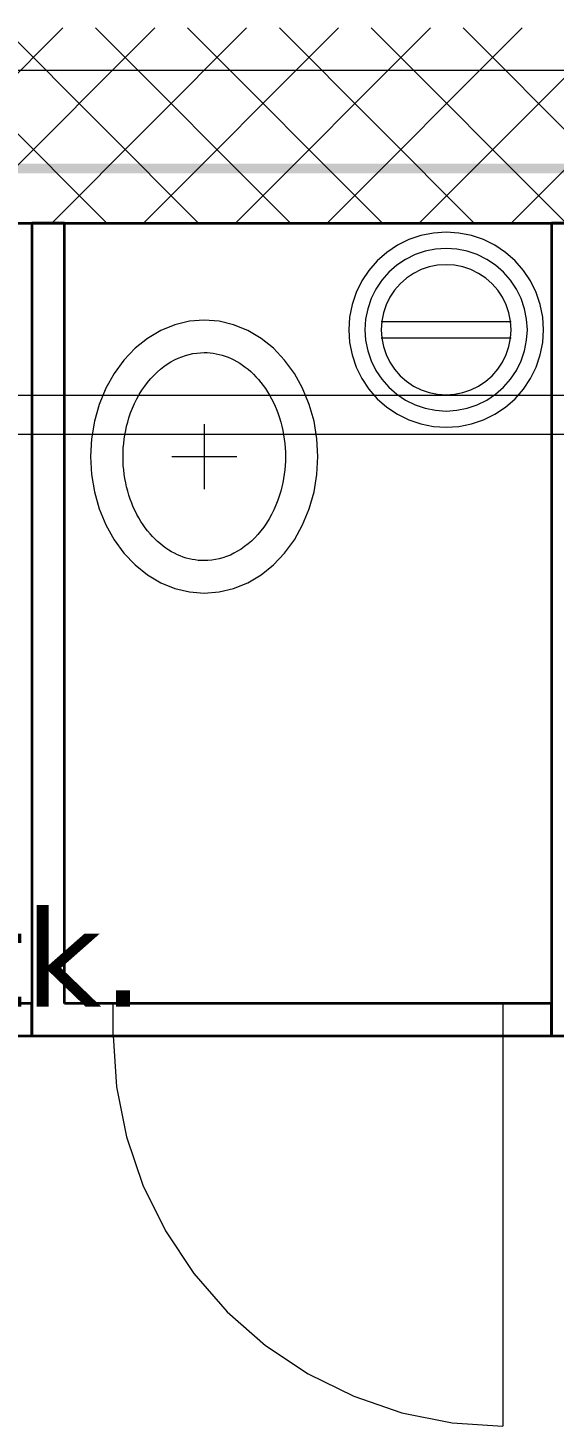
# Model space of a CAD drawing. Extents: x -1132 to 613, y -233 to 616.
# Drawn here: x -684.63 to -668.43, y 315.38 to 358.38 of the extents above; entities that cross this region are included whole.
import ezdxf
from ezdxf.lldxf.tags import DXFTag

# ---------------------------------------------------------------- set-up
doc = ezdxf.new("R2010")
doc.units = 0
doc.layers.get('0').update_dxf_attribs({"lineweight": 13})
for name, color, linetype, lineweight in [('A-AREA-____-IDEN', 7, 'Continuous', 5), ('A-FLOR-____-OVHD', 7, 'Strichpunkt - Fein', 9), ('A-GENM-____-OTLN', 7, 'Continuous', 9), ('A-WALL-____-MCUT', 7, 'Continuous', 35), ('A-WALL-____-PATT', 7, 'Continuous', 35), ('S-GRID-____-OTLN', 7, 'Continuous', 5)]:
    doc.layers.add(name, color=color, linetype=linetype, lineweight=lineweight)
doc.layers.add('EL01_WAN_Leitung_Potentialausgleich', color=1, linetype='fein_strichliert', lineweight=13, true_color=0xff0000)
doc.styles.get("Standard").update_dxf_attribs({"font": 'arial.ttf'})
tags = doc.linetypes.add('_Rasterlinie_', pattern=[0.375, 0.2, -0.05, 0.075, -0.05]).pattern_tags.tags
tags[10:11] = [DXFTag(74, 4), DXFTag(75, 0), DXFTag(340, '0'), DXFTag(46, 1.0), DXFTag(50, 0.0), DXFTag(44, 0.0), DXFTag(45, 0.0)]
tags[8:9] = [DXFTag(74, 4), DXFTag(75, 0), DXFTag(340, '0'), DXFTag(46, 1.0), DXFTag(50, 0.0), DXFTag(44, 0.0), DXFTag(45, 0.0)]
tags[6:7] = [DXFTag(74, 4), DXFTag(75, 0), DXFTag(340, '0'), DXFTag(46, 1.0), DXFTag(50, 0.0), DXFTag(44, 0.0), DXFTag(45, 0.0)]
tags[4:5] = [DXFTag(74, 4), DXFTag(75, 0), DXFTag(340, '0'), DXFTag(46, 1.0), DXFTag(50, 0.0), DXFTag(44, 0.0), DXFTag(45, 0.0)]
tags = doc.linetypes.add('fein_strichliert', pattern=[4, 1, -2, 1]).pattern_tags.tags
tags[8:9] = [DXFTag(74, 4), DXFTag(75, 0), DXFTag(340, '0'), DXFTag(46, 0.0), DXFTag(50, 0.0), DXFTag(44, 0.0), DXFTag(45, 0.0)]
tags[6:7] = [DXFTag(74, 4), DXFTag(75, 0), DXFTag(340, '0'), DXFTag(46, 0.0), DXFTag(50, 0.0), DXFTag(44, 0.0), DXFTag(45, 0.0)]
tags[4:5] = [DXFTag(74, 4), DXFTag(75, 0), DXFTag(340, '0'), DXFTag(46, 0.0), DXFTag(50, 0.0), DXFTag(44, 0.0), DXFTag(45, 0.0)]
tags = doc.linetypes.add('Strichpunkt - Fein', pattern=[0.2, 0.1, -0.05, 0, -0.05]).pattern_tags.tags
tags[10:11] = [DXFTag(74, 4), DXFTag(75, 0), DXFTag(340, '0'), DXFTag(46, 1.0), DXFTag(50, 0.0), DXFTag(44, 0.0), DXFTag(45, 0.0)]
tags[8:9] = [DXFTag(74, 4), DXFTag(75, 0), DXFTag(340, '0'), DXFTag(46, 1.0), DXFTag(50, 0.0), DXFTag(44, 0.0), DXFTag(45, 0.0)]
tags[6:7] = [DXFTag(74, 4), DXFTag(75, 0), DXFTag(340, '0'), DXFTag(46, 1.0), DXFTag(50, 0.0), DXFTag(44, 0.0), DXFTag(45, 0.0)]
tags[4:5] = [DXFTag(74, 4), DXFTag(75, 0), DXFTag(340, '0'), DXFTag(46, 1.0), DXFTag(50, 0.0), DXFTag(44, 0.0), DXFTag(45, 0.0)]

# ---------------------------------------------------------------- blocks, each defined once
blk = doc.blocks.new('Referenz-A0UJ2EK7XE', base_point=(-1124.077, -162.872))
at = {"layer": 'A-FLOR-____-OVHD', "color": 0, "linetype": 'Strichpunkt - Fein', "ltscale": 0.13}
for p, q in [((-1082.306, 347.078), (-539.906, 347.078)), ((-716.606, 345.878), (-629.706, 345.878))]:
    blk.add_line(p, q, dxfattribs=at)
at = {"layer": 'A-GENM-____-OTLN', "color": 0, "linetype": 'Continuous', "ltscale": 0.13}
for p, q in [((-672.901, 351.867), (-673.253, 351.693)), ((-672.529, 351.993), (-672.901, 351.867)), ((-672.145, 352.069), (-672.529, 351.993)), ((-671.753, 352.095), (-672.145, 352.069)), ((-671.361, 352.069), (-671.753, 352.095)), ((-670.977, 351.993), (-671.361, 352.069)), ((-670.605, 351.867), (-670.977, 351.993)), ((-670.253, 351.693), (-670.605, 351.867)), ((-673.579, 351.475), (-673.874, 351.216)), ((-673.253, 351.693), (-673.579, 351.475)), ((-672.71, 351.405), (-673.003, 351.26)), ((-672.4, 351.51), (-672.71, 351.405)), ((-672.079, 351.574), (-672.4, 351.51)), ((-671.753, 351.595), (-672.079, 351.574)), ((-671.427, 351.574), (-671.753, 351.595)), ((-671.106, 351.51), (-671.427, 351.574)), ((-670.796, 351.405), (-671.106, 351.51)), ((-670.503, 351.26), (-670.796, 351.405)), ((-669.927, 351.475), (-670.253, 351.693)), ((-669.632, 351.216), (-669.927, 351.475)), ((-674.133, 350.921), (-674.351, 350.595)), ((-673.874, 351.216), (-674.133, 350.921)), ((-673.275, 351.078), (-673.521, 350.863)), ((-673.003, 351.26), (-673.275, 351.078)), ((-672.518, 350.943), (-672.753, 350.827)), ((-672.271, 351.027), (-672.518, 350.943)), ((-672.014, 351.078), (-672.271, 351.027)), ((-671.753, 351.095), (-672.014, 351.078)), ((-671.492, 351.078), (-671.753, 351.095)), ((-671.235, 351.027), (-671.492, 351.078)), ((-670.988, 350.943), (-671.235, 351.027)), ((-670.753, 350.827), (-670.988, 350.943)), ((-670.231, 351.078), (-670.503, 351.26)), ((-669.985, 350.863), (-670.231, 351.078)), ((-669.373, 350.921), (-669.632, 351.216)), ((-669.155, 350.595), (-669.373, 350.921)), ((-674.351, 350.595), (-674.525, 350.243)), ((-673.736, 350.617), (-673.918, 350.345)), ((-673.521, 350.863), (-673.736, 350.617)), ((-673.167, 350.509), (-673.34, 350.312)), ((-672.97, 350.682), (-673.167, 350.509)), ((-672.753, 350.827), (-672.97, 350.682)), ((-670.535, 350.682), (-670.753, 350.827)), ((-670.339, 350.509), (-670.535, 350.682)), ((-670.166, 350.312), (-670.339, 350.509)), ((-669.77, 350.617), (-669.985, 350.863)), ((-669.588, 350.345), (-669.77, 350.617)), ((-668.981, 350.243), (-669.155, 350.595)), ((-674.525, 350.243), (-674.651, 349.871)), ((-674.063, 350.052), (-674.168, 349.742)), ((-673.918, 350.345), (-674.063, 350.052)), ((-673.485, 350.095), (-673.601, 349.86)), ((-673.34, 350.312), (-673.485, 350.095)), ((-670.021, 350.095), (-670.166, 350.312)), ((-669.905, 349.86), (-670.021, 350.095)), ((-669.443, 350.052), (-669.588, 350.345)), ((-669.338, 349.742), (-669.443, 350.052)), ((-668.855, 349.871), (-668.981, 350.243)), ((-674.651, 349.871), (-674.727, 349.486)), ((-674.168, 349.742), (-674.232, 349.421)), ((-673.685, 349.613), (-673.736, 349.356)), ((-673.601, 349.86), (-673.685, 349.613)), ((-669.821, 349.613), (-669.905, 349.86)), ((-669.77, 349.356), (-669.821, 349.613)), ((-669.274, 349.421), (-669.338, 349.742)), ((-668.779, 349.486), (-668.855, 349.871)), ((-680.108, 349.25), (-680.541, 349.073)), ((-679.658, 349.357), (-680.108, 349.25)), ((-679.202, 349.393), (-679.658, 349.357)), ((-678.745, 349.357), (-679.202, 349.393)), ((-678.296, 349.25), (-678.745, 349.357)), ((-677.862, 349.073), (-678.296, 349.25)), ((-674.727, 349.486), (-674.753, 349.095)), ((-674.232, 349.421), (-674.253, 349.095)), ((-673.736, 349.356), (-673.753, 349.095)), ((-673.753, 349.345), (-669.753, 349.345)), ((-669.753, 349.095), (-669.77, 349.356)), ((-669.253, 349.095), (-669.274, 349.421)), ((-668.753, 349.095), (-668.779, 349.486)), ((-680.952, 348.83), (-681.332, 348.525)), ((-680.541, 349.073), (-680.952, 348.83)), ((-677.452, 348.83), (-677.862, 349.073)), ((-677.071, 348.525), (-677.452, 348.83)), ((-674.753, 349.095), (-674.727, 348.703)), ((-674.253, 349.095), (-674.232, 348.769)), ((-674.232, 348.769), (-674.168, 348.448)), ((-673.753, 349.095), (-673.736, 348.834)), ((-673.753, 348.845), (-669.753, 348.845)), ((-673.736, 348.834), (-673.685, 348.577)), ((-669.821, 348.577), (-669.77, 348.834)), ((-669.77, 348.834), (-669.753, 349.095)), ((-669.338, 348.448), (-669.274, 348.769)), ((-669.274, 348.769), (-669.253, 349.095)), ((-668.779, 348.703), (-668.753, 349.095)), ((-681.332, 348.525), (-681.677, 348.162)), ((-679.893, 348.266), (-679.779, 348.305)), ((-679.779, 348.305), (-679.664, 348.337)), ((-679.664, 348.337), (-679.549, 348.361)), ((-679.549, 348.361), (-679.433, 348.379)), ((-679.433, 348.379), (-679.317, 348.389)), ((-679.317, 348.389), (-679.202, 348.393)), ((-679.202, 348.393), (-679.109, 348.39)), ((-679.109, 348.39), (-679.016, 348.384)), ((-679.016, 348.384), (-678.924, 348.372)), ((-678.924, 348.372), (-678.832, 348.357)), ((-678.832, 348.357), (-678.74, 348.336)), ((-678.74, 348.336), (-678.648, 348.312)), ((-678.648, 348.312), (-678.556, 348.282)), ((-676.727, 348.162), (-677.071, 348.525)), ((-674.727, 348.703), (-674.651, 348.318)), ((-674.651, 348.318), (-674.525, 347.947)), ((-674.168, 348.448), (-674.063, 348.138)), ((-673.685, 348.577), (-673.601, 348.33)), ((-673.601, 348.33), (-673.485, 348.095)), ((-670.021, 348.095), (-669.905, 348.33)), ((-669.905, 348.33), (-669.821, 348.577)), ((-669.443, 348.138), (-669.338, 348.448)), ((-668.981, 347.947), (-668.855, 348.318)), ((-668.855, 348.318), (-668.779, 348.703)), ((-681.677, 348.162), (-681.978, 347.749)), ((-680.655, 347.789), (-680.552, 347.879)), ((-680.552, 347.879), (-680.447, 347.962)), ((-680.447, 347.962), (-680.339, 348.037)), ((-680.339, 348.037), (-680.229, 348.105)), ((-680.229, 348.105), (-680.118, 348.166)), ((-680.118, 348.166), (-680.006, 348.22)), ((-680.006, 348.22), (-679.893, 348.266)), ((-678.556, 348.282), (-678.465, 348.248)), ((-678.465, 348.248), (-678.375, 348.209)), ((-678.375, 348.209), (-678.285, 348.166)), ((-678.285, 348.166), (-678.196, 348.118)), ((-678.196, 348.118), (-678.108, 348.065)), ((-678.108, 348.065), (-678.021, 348.008)), ((-678.021, 348.008), (-677.936, 347.946)), ((-677.936, 347.946), (-677.851, 347.879)), ((-677.851, 347.879), (-677.769, 347.808)), ((-676.425, 347.749), (-676.727, 348.162)), ((-674.525, 347.947), (-674.351, 347.595)), ((-674.063, 348.138), (-673.918, 347.845)), ((-673.485, 348.095), (-673.34, 347.877)), ((-673.34, 347.877), (-673.167, 347.681)), ((-670.339, 347.681), (-670.166, 347.877)), ((-670.166, 347.877), (-670.021, 348.095)), ((-669.588, 347.845), (-669.443, 348.138)), ((-669.155, 347.595), (-668.981, 347.947)), ((-681.978, 347.749), (-682.233, 347.293)), ((-681.034, 347.36), (-680.945, 347.477)), ((-680.945, 347.477), (-680.852, 347.588)), ((-680.852, 347.588), (-680.755, 347.692)), ((-680.755, 347.692), (-680.655, 347.789)), ((-677.769, 347.808), (-677.688, 347.732)), ((-677.688, 347.732), (-677.609, 347.651)), ((-677.609, 347.651), (-677.532, 347.566)), ((-677.532, 347.566), (-677.458, 347.477)), ((-677.458, 347.477), (-677.386, 347.384)), ((-676.171, 347.293), (-676.425, 347.749)), ((-674.351, 347.595), (-674.133, 347.269)), ((-673.918, 347.845), (-673.736, 347.573)), ((-673.736, 347.573), (-673.521, 347.327)), ((-673.167, 347.681), (-672.97, 347.508)), ((-672.97, 347.508), (-672.753, 347.363)), ((-670.753, 347.363), (-670.535, 347.508)), ((-670.535, 347.508), (-670.339, 347.681)), ((-669.985, 347.327), (-669.77, 347.573)), ((-669.77, 347.573), (-669.588, 347.845)), ((-669.373, 347.269), (-669.155, 347.595)), ((-682.233, 347.293), (-682.435, 346.8)), ((-681.275, 346.971), (-681.2, 347.106)), ((-681.2, 347.106), (-681.119, 347.236)), ((-681.119, 347.236), (-681.034, 347.36)), ((-677.386, 347.384), (-677.317, 347.286)), ((-677.317, 347.286), (-677.251, 347.185)), ((-677.251, 347.185), (-677.188, 347.08)), ((-677.188, 347.08), (-677.128, 346.971)), ((-675.968, 346.8), (-676.171, 347.293)), ((-674.133, 347.269), (-673.874, 346.974)), ((-673.521, 347.327), (-673.275, 347.112)), ((-673.275, 347.112), (-673.003, 346.93)), ((-672.753, 347.363), (-672.518, 347.247)), ((-672.518, 347.247), (-672.271, 347.163)), ((-672.271, 347.163), (-672.014, 347.112)), ((-672.014, 347.112), (-671.753, 347.095)), ((-671.753, 347.095), (-671.492, 347.112)), ((-671.492, 347.112), (-671.235, 347.163)), ((-671.235, 347.163), (-670.988, 347.247)), ((-670.988, 347.247), (-670.753, 347.363)), ((-670.503, 346.93), (-670.231, 347.112)), ((-670.231, 347.112), (-669.985, 347.327)), ((-669.632, 346.974), (-669.373, 347.269)), ((-682.435, 346.8), (-682.582, 346.28)), ((-681.468, 346.535), (-681.41, 346.685)), ((-681.41, 346.685), (-681.345, 346.83)), ((-681.345, 346.83), (-681.275, 346.971)), ((-677.128, 346.971), (-677.072, 346.859)), ((-677.072, 346.859), (-677.019, 346.744)), ((-677.019, 346.744), (-676.97, 346.625)), ((-676.97, 346.625), (-676.924, 346.504)), ((-675.821, 346.28), (-675.968, 346.8)), ((-673.874, 346.974), (-673.579, 346.715)), ((-673.579, 346.715), (-673.253, 346.497)), ((-673.003, 346.93), (-672.71, 346.785)), ((-672.71, 346.785), (-672.4, 346.68)), ((-672.4, 346.68), (-672.079, 346.616)), ((-672.079, 346.616), (-671.753, 346.595)), ((-671.753, 346.595), (-671.427, 346.616)), ((-671.427, 346.616), (-671.106, 346.68)), ((-671.106, 346.68), (-670.796, 346.785)), ((-670.796, 346.785), (-670.503, 346.93)), ((-670.253, 346.497), (-669.927, 346.715)), ((-669.927, 346.715), (-669.632, 346.974)), ((-682.582, 346.28), (-682.672, 345.741)), ((-681.591, 346.126), (-681.558, 346.255)), ((-681.558, 346.255), (-681.521, 346.381)), ((-681.521, 346.381), (-681.468, 346.535)), ((-679.202, 346.193), (-679.202, 344.193)), ((-676.924, 346.504), (-676.883, 346.381)), ((-676.883, 346.381), (-676.845, 346.255)), ((-676.845, 346.255), (-676.812, 346.126)), ((-675.732, 345.741), (-675.821, 346.28)), ((-673.253, 346.497), (-672.901, 346.323)), ((-672.901, 346.323), (-672.529, 346.197)), ((-672.529, 346.197), (-672.145, 346.121)), ((-671.361, 346.121), (-670.977, 346.197)), ((-670.977, 346.197), (-670.605, 346.323)), ((-670.605, 346.323), (-670.253, 346.497)), ((-682.672, 345.741), (-682.702, 345.193)), ((-681.681, 345.598), (-681.665, 345.732)), ((-681.665, 345.732), (-681.645, 345.865)), ((-681.645, 345.865), (-681.62, 345.997)), ((-681.62, 345.997), (-681.591, 346.126)), ((-676.812, 346.126), (-676.783, 345.997)), ((-676.783, 345.997), (-676.758, 345.865)), ((-676.758, 345.865), (-676.738, 345.732)), ((-676.738, 345.732), (-676.722, 345.598)), ((-675.702, 345.193), (-675.732, 345.741)), ((-672.145, 346.121), (-671.753, 346.095)), ((-671.753, 346.095), (-671.361, 346.121)), ((-681.702, 345.193), (-681.699, 345.328)), ((-681.699, 345.328), (-681.693, 345.463)), ((-681.693, 345.463), (-681.681, 345.598)), ((-676.722, 345.598), (-676.711, 345.463)), ((-676.711, 345.463), (-676.704, 345.328)), ((-676.704, 345.328), (-676.702, 345.193)), ((-682.702, 345.193), (-682.672, 344.644)), ((-681.699, 345.057), (-681.702, 345.193)), ((-681.693, 344.922), (-681.699, 345.057)), ((-681.681, 344.787), (-681.693, 344.922)), ((-680.202, 345.193), (-678.202, 345.193)), ((-676.711, 344.922), (-676.722, 344.787)), ((-676.704, 345.057), (-676.711, 344.922)), ((-676.702, 345.193), (-676.704, 345.057)), ((-675.732, 344.644), (-675.702, 345.193)), ((-682.672, 344.644), (-682.582, 344.106)), ((-681.665, 344.653), (-681.681, 344.787)), ((-681.645, 344.52), (-681.665, 344.653)), ((-681.62, 344.389), (-681.645, 344.52)), ((-676.758, 344.52), (-676.783, 344.389)), ((-676.738, 344.653), (-676.758, 344.52)), ((-676.722, 344.787), (-676.738, 344.653)), ((-675.821, 344.106), (-675.732, 344.644)), ((-682.582, 344.106), (-682.435, 343.585)), ((-681.591, 344.259), (-681.62, 344.389)), ((-681.558, 344.131), (-681.591, 344.259)), ((-681.521, 344.005), (-681.558, 344.131)), ((-681.479, 343.881), (-681.521, 344.005)), ((-676.883, 344.005), (-676.935, 343.85)), ((-676.845, 344.131), (-676.883, 344.005)), ((-676.812, 344.259), (-676.845, 344.131)), ((-676.783, 344.389), (-676.812, 344.259)), ((-675.968, 343.585), (-675.821, 344.106)), ((-682.435, 343.585), (-682.233, 343.093)), ((-681.434, 343.76), (-681.479, 343.881)), ((-681.385, 343.642), (-681.434, 343.76)), ((-681.332, 343.526), (-681.385, 343.642)), ((-676.994, 343.7), (-677.058, 343.555)), ((-676.935, 343.85), (-676.994, 343.7)), ((-676.171, 343.093), (-675.968, 343.585)), ((-681.275, 343.414), (-681.332, 343.526)), ((-681.215, 343.305), (-681.275, 343.414)), ((-681.152, 343.2), (-681.215, 343.305)), ((-681.086, 343.099), (-681.152, 343.2)), ((-677.284, 343.149), (-677.369, 343.025)), ((-677.204, 343.279), (-677.284, 343.149)), ((-677.128, 343.414), (-677.204, 343.279)), ((-677.058, 343.555), (-677.128, 343.414)), ((-682.233, 343.093), (-681.978, 342.636)), ((-681.017, 343.001), (-681.086, 343.099)), ((-680.945, 342.908), (-681.017, 343.001)), ((-680.871, 342.819), (-680.945, 342.908)), ((-680.794, 342.734), (-680.871, 342.819)), ((-680.715, 342.654), (-680.794, 342.734)), ((-677.551, 342.797), (-677.648, 342.693)), ((-677.458, 342.908), (-677.551, 342.797)), ((-677.369, 343.025), (-677.458, 342.908)), ((-676.425, 342.636), (-676.171, 343.093)), ((-681.978, 342.636), (-681.677, 342.223)), ((-680.635, 342.578), (-680.715, 342.654)), ((-680.552, 342.506), (-680.635, 342.578)), ((-680.468, 342.439), (-680.552, 342.506)), ((-680.382, 342.377), (-680.468, 342.439)), ((-680.295, 342.32), (-680.382, 342.377)), ((-680.207, 342.267), (-680.295, 342.32)), ((-678.174, 342.28), (-678.285, 342.219)), ((-678.064, 342.348), (-678.174, 342.28)), ((-677.957, 342.423), (-678.064, 342.348)), ((-677.851, 342.506), (-677.957, 342.423)), ((-677.748, 342.596), (-677.851, 342.506)), ((-677.648, 342.693), (-677.748, 342.596)), ((-676.727, 342.223), (-676.425, 342.636)), ((-681.677, 342.223), (-681.332, 341.861)), ((-681.332, 341.861), (-680.952, 341.555)), ((-680.118, 342.219), (-680.207, 342.267)), ((-680.029, 342.176), (-680.118, 342.219)), ((-679.938, 342.137), (-680.029, 342.176)), ((-679.847, 342.103), (-679.938, 342.137)), ((-679.756, 342.074), (-679.847, 342.103)), ((-679.664, 342.049), (-679.756, 342.074)), ((-679.572, 342.028), (-679.664, 342.049)), ((-679.479, 342.013), (-679.572, 342.028)), ((-679.387, 342.002), (-679.479, 342.013)), ((-679.294, 341.995), (-679.387, 342.002)), ((-679.202, 341.993), (-679.294, 341.995)), ((-679.086, 341.996), (-679.202, 341.993)), ((-678.97, 342.007), (-679.086, 341.996)), ((-678.855, 342.024), (-678.97, 342.007)), ((-678.739, 342.049), (-678.855, 342.024)), ((-678.625, 342.08), (-678.739, 342.049)), ((-678.511, 342.119), (-678.625, 342.08)), ((-678.397, 342.166), (-678.511, 342.119)), ((-678.285, 342.219), (-678.397, 342.166)), ((-677.452, 341.555), (-677.071, 341.861)), ((-677.071, 341.861), (-676.727, 342.223)), ((-680.952, 341.555), (-680.541, 341.312)), ((-677.862, 341.312), (-677.452, 341.555)), ((-680.541, 341.312), (-680.108, 341.136)), ((-680.108, 341.136), (-679.658, 341.029)), ((-679.658, 341.029), (-679.202, 340.993)), ((-679.202, 340.993), (-678.745, 341.029)), ((-678.745, 341.029), (-678.296, 341.136)), ((-678.296, 341.136), (-677.862, 341.312)), ((-682.006, 327.376), (-682.006, 328.376)), ((-670.006, 328.376), (-670.006, 315.376)), ((-682.006, 327.376), (-681.903, 325.81)), ((-681.903, 325.81), (-681.597, 324.271)), ((-681.597, 324.271), (-681.093, 322.784)), ((-681.093, 322.784), (-680.398, 321.376)), ((-680.398, 321.376), (-679.526, 320.071)), ((-679.526, 320.071), (-678.491, 318.891)), ((-678.491, 318.891), (-677.311, 317.856)), ((-677.311, 317.856), (-676.006, 316.984)), ((-676.006, 316.984), (-674.598, 316.29)), ((-674.598, 316.29), (-673.112, 315.785)), ((-673.112, 315.785), (-671.572, 315.479)), ((-671.572, 315.479), (-670.006, 315.376))]:
    blk.add_line(p, q, dxfattribs=at)
at = {"layer": 'A-WALL-____-MCUT', "color": 0, "linetype": 'Continuous', "ltscale": 0.35}
for p, q in [((-716.506, 352.376), (-629.706, 352.376)), ((-683.506, 352.376), (-684.506, 352.376)), ((-684.506, 352.376), (-684.506, 327.376)), ((-683.506, 328.376), (-683.506, 352.376)), ((-667.506, 352.376), (-668.506, 352.376)), ((-668.506, 352.376), (-668.506, 327.376)), ((-684.506, 328.376), (-699.506, 328.376)), ((-684.506, 327.376), (-684.506, 328.376)), ((-668.506, 328.376), (-683.506, 328.376)), ((-668.506, 327.376), (-668.506, 328.376)), ((-700.506, 327.376), (-684.506, 327.376)), ((-684.506, 327.376), (-668.506, 327.376)), ((-668.506, 327.376), (-667.506, 327.376))]:
    blk.add_line(p, q, dxfattribs=at)
at = {"layer": 'A-WALL-____-PATT', "color": 0, "linetype": 'Continuous', "lineweight": 9, "ltscale": 0.13}
for p, q in [((-689.553, 352.376), (-683.553, 358.376)), ((-682.202, 352.376), (-688.202, 358.376)), ((-686.724, 352.376), (-680.724, 358.376)), ((-679.373, 352.376), (-685.373, 358.376)), ((-683.896, 352.376), (-677.896, 358.376)), ((-676.545, 352.376), (-682.545, 358.376)), ((-681.068, 352.376), (-675.068, 358.376)), ((-673.717, 352.376), (-679.717, 358.376)), ((-678.239, 352.376), (-672.239, 358.376)), ((-670.888, 352.376), (-676.888, 358.376)), ((-675.411, 352.376), (-669.411, 358.376)), ((-668.06, 352.376), (-674.06, 358.376)), ((-672.582, 352.376), (-666.582, 358.376)), ((-665.231, 352.376), (-671.231, 358.376)), ((-669.754, 352.376), (-663.754, 358.376))]:
    blk.add_line(p, q, dxfattribs=at)
at = {"layer": 'S-GRID-____-OTLN', "color": 0, "linetype": '_Rasterlinie_', "ltscale": 0.13}
blk.add_line((-1115.804, 357.078), (111.185, 357.078), dxfattribs=at)
at = {"layer": 'A-AREA-____-IDEN', "color": 0, "linetype": 'Continuous', "ltscale": 0.13, "insert": (-714.76, 331.27), "char_height": 3, "attachment_point": 1}
blk.add_mtext('{\\fVerdana;SR Aborte 5 Stk.}', dxfattribs=at)
blk = doc.blocks.new('Polylinie-A0UJ2ENTXE', base_point=(-1721.004, 353.907))
at = {"color": 0, "linetype": 'ByBlock', "lineweight": -2, "ltscale": 0.13}
for points in [[(-1115.804, 353.907), (-134.754, 353.907), (-1115.804, 354.207)], [(-134.754, 353.907), (-1115.804, 354.207), (-135.054, 354.207)]]:
    blk.add_solid(points, dxfattribs=at)

msp = doc.modelspace()

# ---------------------------------------------------------------- block references
at = {"color": 9, "lineweight": 25, "ltscale": 0.25, "true_color": 0xc0c0c0}
msp.add_blockref('Referenz-A0UJ2EK7XE', (-1124.077, -162.872), dxfattribs=at)
at = {"layer": 'EL01_WAN_Leitung_Potentialausgleich', "linetype": 'ByBlock', "ltscale": 0.13}
msp.add_blockref('Polylinie-A0UJ2ENTXE', (-1721.004, 353.907), dxfattribs=at)

doc.saveas('drawing.dxf')
